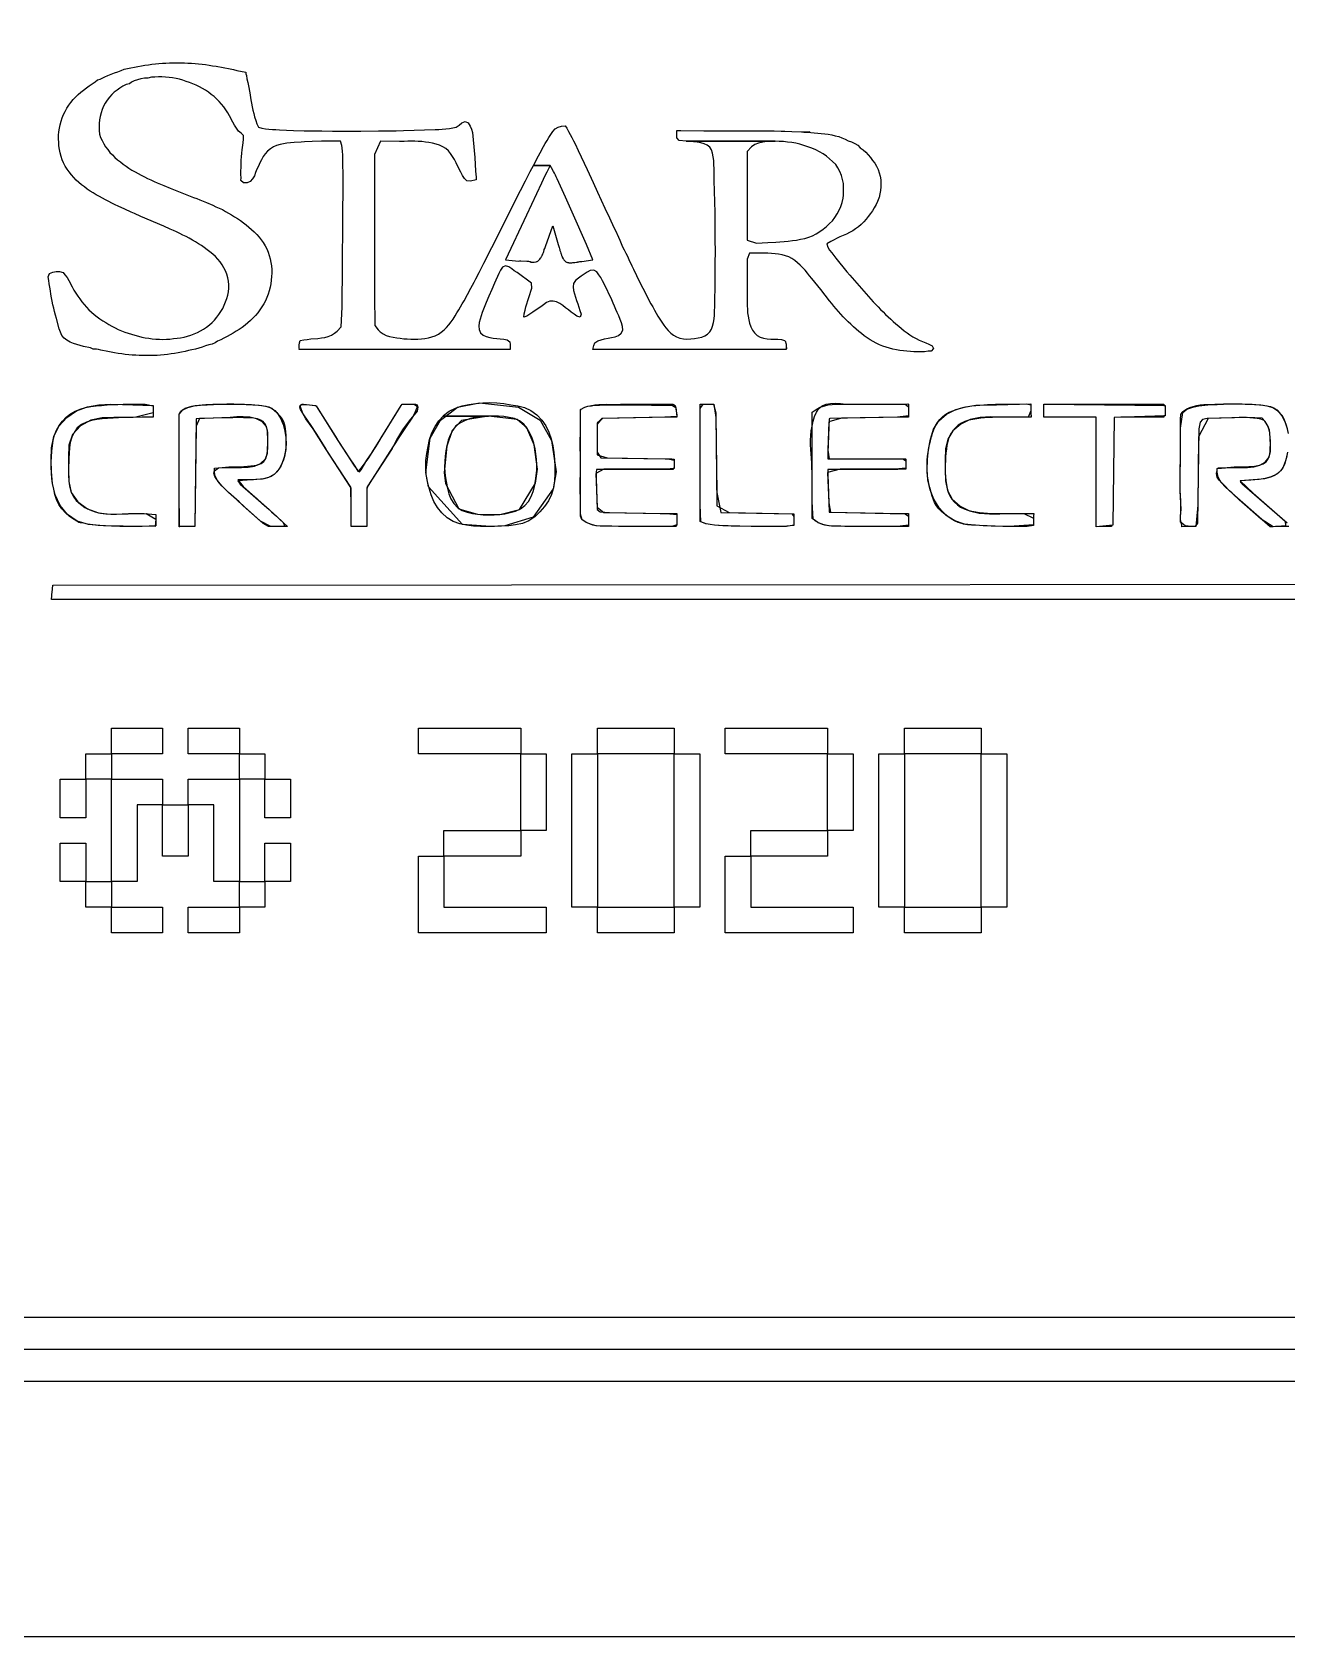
# Model space of a CAD drawing. Extents: x -87611 to 96139, y 77822 to 138139.
# Drawn here: x -46444.2 to -46247.9, y 96437.1 to 96688.1 of the extents above; entities that cross this region are included whole.
import ezdxf

# ---------------------------------------------------------------- set-up
doc = ezdxf.new("R2010")
doc.units = 0
doc.header["$MEASUREMENT"] = 0
doc.layers.get('0').update_dxf_attribs({"color": 6})
for name, color, linetype in [('L12D0 Etch', 190, 'Continuous'), ('L14D0 Au', 2, 'Continuous'), ('L3D0 Base', 3, 'Continuous'), ('L4D0 Cntr', 1, 'Continuous'), ('L7D0 DE', 42, 'Continuous')]:
    doc.layers.add(name, color=color, linetype=linetype)

# ---------------------------------------------------------------- blocks, each defined once
blk = doc.blocks.new('_LOGO_STARCRYO')
at = {"layer": 'L14D0 Au'}
for points in [[(-83.906, -19.859), (-85.618, -19.85), (-86.169, -19.841), (-86.719, -19.822), (-87.819, -19.77), (-88.369, -19.738), (-88.918, -19.695), (-89.466, -19.632), (-89.999, -19.497), (-90.182, -19.475), (-90.331, -19.459), (-90.532, -19.315), (-90.808, -19.139), (-91.266, -18.834), (-91.685, -18.473), (-92.065, -18.076), (-92.37, -17.618), (-92.599, -17.113), (-92.763, -16.587), (-92.89, -16.051), (-92.993, -15.51), (-93.068, -14.965), (-93.111, -14.415), (-93.13, -13.865), (-93.13, -13.315), (-93.112, -12.765), (-93.075, -12.215), (-93.017, -11.664), (-92.928, -11.118), (-92.79, -10.585), (-92.586, -10.076), (-92.332, -9.587), (-92.007, -9.14), (-91.611, -8.748), (-91.188, -8.401), (-90.72, -8.125), (-90.208, -7.923), (-89.669, -7.779), (-89.118, -7.676), (-88.568, -7.6), (-88.019, -7.545), (-87.471, -7.504), (-86.924, -7.472), (-86.375, -7.448), (-85.825, -7.435), (-85.058, -7.432), (-83.608, -7.432), (-82.774, -7.58), (-82.774, -8.73), (-82.93, -8.755), (-83.896, -8.755), (-84.811, -8.764), (-85.63, -8.789), (-86.306, -8.813), (-86.856, -8.838), (-87.406, -8.87), (-87.956, -8.914), (-88.503, -8.985), (-89.04, -9.1), (-89.569, -9.254), (-90.065, -9.49), (-90.495, -9.832), (-90.803, -10.293), (-91.051, -10.781), (-91.203, -11.31), (-91.285, -11.86), (-91.329, -12.408), (-91.354, -12.955), (-91.383, -14.073), (-91.387, -14.645), (-91.362, -15.213), (-91.287, -15.766), (-91.145, -16.291), (-90.915, -16.777), (-90.588, -17.215), (-90.179, -17.597), (-89.711, -17.918), (-89.206, -18.174), (-88.684, -18.36), (-88.149, -18.484), (-87.605, -18.557), (-87.053, -18.589), (-86.495, -18.59), (-85.933, -18.571), (-85.287, -18.544), (-83.688, -18.544), (-82.509, -18.619), (-82.509, -19.8)], [(-80.109, -19.883), (-80.128, -19.882), (-80.128, -13.667), (-80.135, -11.882), (-80.129, -10.811), (-80.128, -8.43), (-79.96, -8.139), (-79.541, -7.844), (-79.2, -7.736), (-78.857, -7.638), (-78.509, -7.562), (-78.156, -7.511), (-77.8, -7.478), (-77.442, -7.458), (-76.726, -7.434), (-75.3, -7.398), (-74.943, -7.4), (-74.586, -7.406), (-74.229, -7.415), (-73.515, -7.439), (-73.158, -7.454), (-72.801, -7.473), (-72.446, -7.497), (-72.092, -7.53), (-71.737, -7.571), (-71.38, -7.623), (-71.031, -7.705), (-70.711, -7.858), (-70.427, -8.076), (-70.183, -8.336), (-69.94, -8.601), (-69.718, -8.88), (-69.548, -9.192), (-69.434, -9.532), (-69.365, -9.886), (-69.328, -10.242), (-69.311, -10.598), (-69.291, -11.312), (-69.294, -11.669), (-69.318, -12.026), (-69.368, -12.38), (-69.446, -12.729), (-69.554, -13.069), (-69.682, -13.402), (-69.824, -13.731), (-70.005, -14.038), (-70.232, -14.314), (-70.488, -14.562), (-70.782, -14.763), (-70.801, -14.773), (-71.183, -14.915), (-71.528, -15.006), (-71.882, -15.059), (-72.238, -15.089), (-72.595, -15.106), (-72.862, -15.115), (-72.979, -15.115), (-73.239, -15.136), (-74.167, -15.216), (-73.945, -15.544), (-72.611, -16.709), (-72.343, -16.945), (-71.542, -17.656), (-71.012, -18.134), (-70.484, -18.615), (-69.954, -19.093), (-69.503, -19.524), (-69.148, -19.855), (-69.51, -19.855), (-69.748, -19.864), (-70.105, -19.868), (-70.453, -19.854), (-71.07, -19.854), (-71.613, -19.543), (-73.502, -17.863), (-74.06, -17.364), (-74.85, -16.641), (-75.112, -16.398), (-75.372, -16.152), (-75.627, -15.901), (-75.87, -15.64), (-76.096, -15.364), (-76.308, -15.077), (-76.503, -14.779), (-76.624, -14.441), (-76.556, -14.165), (-76.556, -13.967), (-76.547, -13.914), (-75.786, -13.874), (-75.442, -13.837), (-75.087, -13.809), (-74.73, -13.795), (-74.373, -13.787), (-74.101, -13.783), (-73.571, -13.752), (-73.214, -13.729), (-72.858, -13.701), (-72.504, -13.656), (-72.154, -13.586), (-71.821, -13.449), (-71.535, -13.238), (-71.342, -12.945), (-71.232, -12.596), (-71.176, -12.24), (-71.151, -11.885), (-71.14, -11.53), (-71.136, -11.173), (-71.138, -10.815), (-71.152, -10.459), (-71.182, -10.103), (-71.258, -9.754), (-71.414, -9.434), (-71.535, -9.277), (-71.614, -9.19), (-71.849, -9.045), (-72.19, -8.929), (-72.545, -8.861), (-72.9, -8.823), (-73.256, -8.805), (-73.613, -8.798), (-73.969, -8.796), (-74.684, -8.804), (-75.215, -8.813), (-78.078, -8.88), (-78.418, -9.646), (-78.55, -19.837), (-78.828, -19.868), (-79.854, -19.868), (-80.018, -19.871)], [(-62.652, -19.867), (-62.665, -19.824), (-62.665, -15.966), (-62.762, -15.784), (-63.497, -14.646), (-65.204, -12.029), (-66.533, -9.938), (-67.264, -8.911), (-67.577, -8.375), (-67.768, -7.79), (-67.797, -7.637), (-67.789, -7.494), (-67.656, -7.426), (-67.497, -7.437), (-66.909, -7.5), (-66.37, -7.552), (-66.223, -7.597), (-64.072, -11.017), (-63.068, -12.587), (-62.38, -13.621), (-62.018, -14.126), (-61.923, -14.226), (-61.807, -14.123), (-61.602, -13.89), (-60.888, -12.874), (-60.22, -11.826), (-59.384, -10.482), (-57.577, -7.555), (-57.501, -7.44), (-56.667, -7.436), (-56.278, -7.429), (-56.278, -7.428), (-56.273, -7.427), (-56.118, -7.435), (-55.97, -7.48), (-55.94, -7.621), (-56.151, -8.204), (-56.444, -8.749), (-57.145, -9.784), (-57.824, -10.825), (-58.154, -11.35), (-58.42, -11.777), (-60.531, -15.045), (-61.053, -15.858), (-61.078, -15.962), (-61.078, -19.867)], [(-48.804, -19.857), (-49.518, -19.845), (-50.232, -19.809), (-50.943, -19.734), (-51.641, -19.585), (-52.309, -19.331), (-52.919, -18.957), (-53.453, -18.479), (-53.899, -17.919), (-54.251, -17.299), (-54.541, -16.645), (-54.746, -15.96), (-54.915, -15.266), (-55.034, -14.563), (-55.087, -13.849), (-55.072, -13.133), (-54.989, -12.424), (-54.855, -11.722), (-54.694, -11.026), (-54.459, -10.351), (-54.145, -9.71), (-53.748, -9.117), (-53.319, -8.632), (-48.701, -8.632), (-48.919, -8.638), (-49.471, -8.668), (-50.017, -8.743), (-50.549, -8.893), (-51.069, -9.08), (-51.563, -9.329), (-52.019, -9.64), (-52.346, -10.074), (-52.595, -10.568), (-52.8, -11.079), (-52.949, -11.611), (-53.051, -12.157), (-53.118, -12.706), (-53.16, -13.257), (-53.189, -13.809), (-53.14, -14.356), (-53.075, -14.903), (-52.995, -15.452), (-52.89, -16.002), (-52.743, -16.541), (-52.529, -17.048), (-52.229, -17.505), (-51.865, -17.926), (-51.401, -18.212), (-50.879, -18.393), (-50.342, -18.521), (-49.796, -18.608), (-49.246, -18.662), (-48.693, -18.677), (-48.141, -18.669), (-47.591, -18.631), (-47.044, -18.553), (-46.501, -18.442), (-45.967, -18.289), (-45.466, -18.058), (-45.023, -17.724), (-44.665, -17.302), (-44.394, -16.818), (-44.192, -16.304), (-44.028, -15.776), (-43.936, -15.23), (-43.86, -14.683), (-43.816, -14.133), (-43.811, -13.58), (-43.838, -13.027), (-43.893, -12.476), (-43.979, -11.93), (-44.105, -11.392), (-44.274, -10.866), (-44.498, -10.359), (-44.777, -9.881), (-45.129, -9.453), (-45.565, -9.109), (-46.069, -8.886), (-46.611, -8.766), (-47.159, -8.691), (-47.709, -8.649), (-48.261, -8.634), (-48.701, -8.632), (-53.319, -8.632), (-53.275, -8.582), (-52.717, -8.135), (-52.077, -7.819), (-51.395, -7.606), (-50.697, -7.456), (-49.991, -7.342), (-49.281, -7.277), (-48.567, -7.253), (-47.854, -7.281), (-47.144, -7.361), (-46.444, -7.501), (-45.738, -7.609), (-45.045, -7.779), (-44.396, -8.084), (-43.811, -8.513), (-43.308, -9.037), (-42.896, -9.63), (-42.573, -10.273), (-42.334, -10.949), (-42.171, -11.644), (-42.068, -12.35), (-42.003, -13.063), (-41.963, -13.779), (-41.971, -14.493), (-42.012, -15.206), (-42.116, -15.916), (-42.309, -16.611), (-42.607, -17.259), (-43.017, -17.838), (-43.496, -18.374), (-44.004, -18.878), (-44.603, -19.265), (-45.257, -19.547), (-45.955, -19.698), (-46.664, -19.779), (-47.377, -19.822), (-48.09, -19.85)], [(-32.858, -19.868), (-34.028, -19.866), (-35.506, -19.843), (-36.25, -19.836), (-36.999, -19.832), (-37.372, -19.817), (-37.741, -19.779), (-38.102, -19.706), (-38.453, -19.591), (-38.797, -19.453), (-39.234, -19.148), (-39.382, -18.792), (-39.382, -17.215), (-39.391, -15.945), (-39.382, -13.72), (-39.383, -12.978), (-39.39, -11.494), (-39.39, -11.124), (-39.383, -10.382), (-39.382, -8.043), (-39.307, -7.94), (-38.918, -7.732), (-38.612, -7.628), (-38.244, -7.579), (-37.88, -7.51), (-37.512, -7.463), (-37.142, -7.445), (-36.77, -7.442), (-36.029, -7.449), (-35.287, -7.438), (-34.174, -7.432), (-29.984, -7.433), (-29.857, -7.477), (-29.857, -7.525), (-29.846, -7.563), (-29.748, -7.564), (-29.708, -7.68), (-29.584, -8.552), (-29.572, -8.742), (-29.794, -8.745), (-29.857, -8.748), (-29.857, -8.755), (-30.387, -8.756), (-37.138, -8.878), (-37.662, -9.367), (-37.662, -12.311), (-37.287, -12.864), (-30.761, -12.986), (-30.364, -12.989), (-30.087, -12.989), (-29.857, -13.022), (-29.857, -13.869), (-29.976, -14.047), (-37.74, -14.047), (-37.765, -14.332), (-37.779, -14.619), (-37.783, -14.975), (-37.672, -18.132), (-37.385, -18.375), (-36.423, -18.435), (-31.286, -18.528), (-30.275, -18.545), (-29.723, -18.545), (-29.592, -18.547), (-29.592, -19.636), (-29.663, -19.868)], [(-18.789, -19.863), (-20.719, -19.856), (-22.044, -19.848), (-23.433, -19.823), (-24.36, -19.802), (-24.824, -19.786), (-25.286, -19.759), (-25.747, -19.717), (-26.207, -19.657), (-26.645, -19.583), (-27.197, -19.361), (-27.211, -18.246), (-27.211, -17.075), (-27.22, -16), (-27.221, -15.537), (-27.212, -13.684), (-27.211, -7.858), (-26.904, -7.432), (-25.808, -7.432), (-25.617, -8.764), (-25.518, -16.394), (-25.119, -18.419), (-17.887, -18.555), (-17.686, -18.828), (-17.686, -19.738)], [(-6.24, -19.868), (-10.958, -19.867), (-11.791, -19.861), (-12.513, -19.85), (-13.286, -19.819), (-14.122, -19.772), (-14.536, -19.719), (-14.932, -19.6), (-15.123, -19.515), (-15.217, -19.47), (-15.256, -19.449), (-15.372, -19.367), (-15.393, -19.355), (-15.487, -19.309), (-15.578, -19.223), (-15.829, -19.047), (-15.834, -18.991), (-15.835, -13.031), (-15.843, -11.366), (-15.837, -10.533), (-15.834, -10.325), (-15.834, -9.085), (-15.829, -8.252), (-15.339, -7.909), (-15.018, -7.723), (-14.215, -7.499), (-13.391, -7.413), (-11.719, -7.431), (-10.887, -7.433), (-8.138, -7.432), (-7.694, -7.427), (-6.11, -7.399), (-6.044, -7.41), (-6.044, -8.731), (-6.068, -8.742), (-6.309, -8.747), (-6.309, -8.755), (-6.819, -8.755), (-14.033, -8.886), (-14.115, -8.899), (-14.244, -12.339), (-14.247, -12.987), (-6.346, -12.988), (-6.309, -12.997), (-6.309, -14.044), (-7.112, -14.047), (-14.194, -14.047), (-14.247, -14.054), (-14.247, -14.617), (-14.116, -18.367), (-14.094, -18.413), (-6.782, -18.545), (-6.044, -18.545), (-6.044, -19.866)], [(6.028, -19.862), (3.547, -19.841), (2.749, -19.826), (2.35, -19.816), (1.951, -19.802), (1.552, -19.785), (1.153, -19.763), (0.755, -19.735), (0.357, -19.704), (-0.04, -19.669), (-0.456, -19.607), (-0.625, -19.557), (-1.004, -19.434), (-1.372, -19.277), (-1.72, -19.081), (-2.045, -18.849), (-2.672, -18.352), (-2.959, -18.076), (-3.2, -17.758), (-3.395, -17.407), (-3.545, -17.037), (-3.666, -16.656), (-3.78, -16.273), (-3.891, -15.89), (-3.983, -15.501), (-4.056, -15.108), (-4.11, -14.712), (-4.144, -14.314), (-4.16, -13.915), (-4.157, -13.515), (-4.139, -13.116), (-4.104, -12.718), (-4.054, -12.322), (-3.99, -11.928), (-3.913, -11.536), (-3.825, -11.147), (-3.722, -10.761), (-3.605, -10.378), (-3.466, -10.003), (-3.297, -9.64), (-3.091, -9.294), (-2.845, -8.974), (-2.563, -8.686), (-2.247, -8.442), (-1.903, -8.246), (-1.538, -8.089), (-1.157, -7.958), (-0.769, -7.84), (-0.381, -7.745), (0.011, -7.669), (0.405, -7.607), (0.801, -7.557), (1.198, -7.518), (1.596, -7.489), (1.994, -7.466), (2.393, -7.45), (2.792, -7.44), (3.191, -7.435), (4.466, -7.433), (5.959, -7.392), (6.391, -7.498), (6.391, -8.48), (6.404, -8.589), (6.419, -8.693), (6.422, -8.755), (3.275, -8.757), (2.878, -8.763), (2.481, -8.774), (2.085, -8.792), (1.688, -8.819), (1.29, -8.857), (0.888, -8.908), (0.484, -8.975), (0.082, -9.064), (-0.306, -9.184), (-0.669, -9.345), (-0.996, -9.558), (-1.281, -9.825), (-1.533, -10.134), (-1.766, -10.469), (-1.951, -10.828), (-2.059, -11.212), (-2.141, -11.602), (-2.197, -11.998), (-2.237, -12.395), (-2.269, -12.793), (-2.292, -13.191), (-2.307, -13.59), (-2.314, -13.989), (-2.311, -14.388), (-2.286, -14.791), (-2.251, -15.192), (-2.197, -15.589), (-2.117, -15.979), (-1.999, -16.36), (-1.836, -16.729), (-1.628, -17.076), (-1.375, -17.392), (-1.081, -17.665), (-0.749, -17.887), (-0.386, -18.06), (-0.004, -18.193), (0.389, -18.292), (0.783, -18.363), (1.178, -18.424), (1.575, -18.464), (1.972, -18.499), (2.371, -18.517), (2.77, -18.532), (3.169, -18.541), (3.601, -18.544), (6.678, -18.545), (6.692, -18.548), (6.663, -18.756), (6.656, -18.889), (6.656, -19.737)], [(13.006, -19.901), (13.006, -8.755), (7.714, -8.755), (7.714, -7.422), (8.561, -7.431), (19.885, -7.431), (19.885, -7.562), (20.017, -7.564), (20.017, -8.622), (19.885, -8.626), (19.885, -8.755), (15.516, -8.755), (14.868, -8.774), (14.725, -19.735), (14.593, -19.751), (14.593, -19.868), (13.355, -19.868)]]:
    blk.add_lwpolyline(points, close=True, dxfattribs=at)
for points in [[(32.443, -12.48), (32.363, -12.841), (32.264, -13.198), (32.138, -13.546), (31.974, -13.878), (31.761, -14.185), (31.498, -14.446), (31.191, -14.645), (30.852, -14.795), (30.499, -14.916), (30.14, -15.003), (29.775, -15.058), (29.407, -15.091), (27.658, -15.227), (27.692, -15.364), (27.861, -15.518), (28.105, -15.737), (32.431, -19.494)], [(32.611, -19.853), (31.898, -19.859), (31.534, -19.852), (31.236, -19.857), (30.966, -19.879), (30.692, -19.898), (27.644, -17.223), (27.369, -16.976), (27.095, -16.727), (26.828, -16.476), (26.569, -16.223), (26.05, -15.7), (25.776, -15.429), (25.507, -15.144), (25.311, -14.834), (25.262, -14.486), (25.309, -14.16), (25.309, -13.966), (25.436, -13.91), (25.978, -13.891), (26.322, -13.853), (26.69, -13.818), (27.059, -13.8), (27.428, -13.791), (28.167, -13.783), (28.536, -13.774), (28.905, -13.753), (29.271, -13.7), (29.633, -13.624), (29.981, -13.497), (30.287, -13.287), (30.506, -12.991), (30.624, -12.64), (30.686, -12.276), (30.715, -11.908), (30.727, -11.538), (30.727, -11.169), (30.71, -10.801), (30.678, -10.432), (30.618, -10.064), (30.502, -9.715), (30.324, -9.391), (30.223, -9.246), (30.159, -9.167), (30.09, -9.087), (29.747, -8.953), (29.385, -8.876), (29.018, -8.832), (28.65, -8.808), (28.281, -8.795), (27.911, -8.792), (27.541, -8.795), (26.803, -8.808), (24.312, -8.867), (23.829, -8.995), (23.573, -9.26), (23.443, -9.939), (23.318, -19.511), (23.082, -19.867), (22.51, -19.867), (22.198, -19.85), (21.737, -19.902), (21.737, -19.71), (21.688, -19.575), (21.588, -19.226), (21.591, -18.851), (21.618, -18.47), (21.628, -18.095), (21.624, -17.725), (21.611, -17.357), (21.576, -16.627), (21.563, -16.26), (21.555, -15.893), (21.552, -15.524), (21.556, -14.784), (21.568, -14.042), (21.577, -12.999), (21.601, -9.023), (21.639, -8.416), (21.737, -8.337), (21.737, -8.277), (21.801, -8.211), (22.236, -7.906), (22.53, -7.769), (22.881, -7.653), (23.238, -7.563), (23.602, -7.505), (23.971, -7.469), (24.342, -7.447), (25.081, -7.415), (25.956, -7.385), (26.296, -7.383), (26.666, -7.386), (27.035, -7.393), (27.775, -7.402), (28.145, -7.41), (28.514, -7.422), (28.882, -7.439), (29.249, -7.464), (29.616, -7.497), (29.985, -7.537), (30.355, -7.587), (30.718, -7.665), (31.059, -7.803), (31.365, -8.011), (31.629, -8.269), (31.871, -8.548), (32.067, -8.86), (32.205, -9.203), (32.317, -9.557), (32.418, -9.913)]]:
    blk.add_lwpolyline(points, dxfattribs=at)
at = {"layer": 'L3D0 Base'}
for points in [[(-83.468, -2.497), (-83.828, -2.491), (-84.189, -2.478), (-84.549, -2.459), (-84.908, -2.434), (-85.267, -2.402), (-85.625, -2.364), (-85.982, -2.32), (-86.339, -2.269), (-86.694, -2.211), (-87.048, -2.147), (-87.401, -2.077), (-88.105, -1.929), (-88.33, -1.885), (-88.534, -1.843), (-88.887, -1.844), (-89.147, -1.706), (-89.849, -1.554), (-90.199, -1.473), (-90.546, -1.378), (-90.888, -1.262), (-91.225, -1.116), (-91.545, -0.934), (-91.827, -0.708), (-92.05, -0.435), (-92.209, -0.117), (-92.326, 0.229), (-92.612, 1.285), (-92.704, 1.63), (-92.794, 1.976), (-92.88, 2.323), (-92.961, 2.673), (-93.037, 3.026), (-93.105, 3.38), (-93.166, 3.735), (-93.22, 4.09), (-93.272, 4.446), (-93.335, 4.788), (-93.395, 5.139), (-93.439, 5.52), (-93.325, 5.84), (-92.992, 5.986), (-92.638, 6.062), (-92.282, 6.046), (-91.931, 5.959), (-91.754, 5.71), (-91.529, 5.432), (-91.343, 5.122), (-91.008, 4.486), (-90.832, 4.172), (-90.646, 3.863), (-90.449, 3.561), (-90.242, 3.266), (-90.024, 2.978), (-89.795, 2.7), (-89.554, 2.431), (-89.302, 2.172), (-89.04, 1.925), (-88.768, 1.688), (-88.486, 1.463), (-88.196, 1.25), (-87.898, 1.049), (-87.592, 0.859), (-87.282, 0.678), (-86.966, 0.505), (-86.648, 0.336), (-86.328, 0.169), (-86.002, 0.017), (-85.664, -0.107), (-85.321, -0.216), (-84.977, -0.323), (-84.632, -0.424), (-84.284, -0.518), (-83.935, -0.603), (-83.583, -0.676), (-83.227, -0.737), (-82.869, -0.784), (-82.51, -0.817), (-82.15, -0.836), (-81.79, -0.841), (-81.43, -0.83), (-81.072, -0.806), (-80.714, -0.77), (-80.357, -0.725), (-80, -0.675), (-79.644, -0.621), (-79.298, -0.519), (-78.956, -0.402), (-78.619, -0.276), (-78.288, -0.137), (-77.966, 0.021), (-77.654, 0.202), (-77.355, 0.404), (-77.07, 0.626), (-76.8, 0.867), (-76.547, 1.125), (-76.312, 1.4), (-76.096, 1.689), (-75.898, 1.991), (-75.72, 2.304), (-75.561, 2.627), (-75.421, 2.958), (-75.297, 3.296), (-75.195, 3.641), (-75.118, 3.993), (-75.101, 4.352), (-75.109, 4.712), (-75.145, 5.07), (-75.211, 5.425), (-75.306, 5.774), (-75.433, 6.111), (-75.592, 6.434), (-75.78, 6.739), (-75.989, 7.033), (-76.211, 7.318), (-76.465, 7.572), (-76.736, 7.81), (-77.013, 8.04), (-77.296, 8.262), (-77.586, 8.476), (-77.881, 8.681), (-78.182, 8.878), (-78.489, 9.067), (-78.799, 9.248), (-79.114, 9.423), (-79.432, 9.592), (-79.753, 9.755), (-80.076, 9.914), (-80.401, 10.069), (-80.728, 10.221), (-81.055, 10.369), (-81.714, 10.66), (-84.028, 11.648), (-84.688, 11.935), (-85.017, 12.08), (-85.673, 12.375), (-86.325, 12.679), (-86.649, 12.835), (-86.973, 12.994), (-87.295, 13.156), (-87.615, 13.322), (-87.934, 13.492), (-88.251, 13.666), (-88.564, 13.846), (-88.872, 14.033), (-89.176, 14.227), (-89.474, 14.43), (-89.765, 14.643), (-90.048, 14.866), (-90.323, 15.1), (-90.588, 15.347), (-90.843, 15.606), (-91.085, 15.878), (-91.312, 16.162), (-91.522, 16.458), (-91.713, 16.766), (-91.882, 17.084), (-92.028, 17.413), (-92.145, 17.753), (-92.237, 18.101), (-92.305, 18.454), (-92.354, 18.811), (-92.382, 19.169), (-92.391, 19.529), (-92.384, 19.889), (-92.355, 20.249), (-92.303, 20.607), (-92.23, 20.962), (-92.135, 21.313), (-92.019, 21.657), (-91.881, 21.992), (-91.723, 22.319), (-91.546, 22.636), (-91.35, 22.941), (-91.137, 23.234), (-90.908, 23.513), (-90.664, 23.779), (-90.407, 24.029), (-90.137, 24.266), (-89.857, 24.49), (-89.568, 24.705), (-89.273, 24.911), (-88.972, 25.113), (-88.669, 25.31), (-88.442, 25.531), (-88.161, 25.604), (-87.706, 25.822), (-87.378, 25.971), (-87.045, 26.108), (-86.709, 26.235), (-86.368, 26.352), (-86.026, 26.462), (-85.743, 26.613), (-85.388, 26.661), (-85.037, 26.731), (-84.686, 26.812), (-84.334, 26.887), (-83.981, 26.952), (-83.626, 27.011), (-83.27, 27.062), (-82.913, 27.107), (-82.555, 27.146), (-82.197, 27.179), (-81.838, 27.206), (-81.479, 27.227), (-81.12, 27.243), (-80.76, 27.254), (-80.388, 27.258), (-79.962, 27.249), (-79.602, 27.239), (-79.243, 27.226), (-78.884, 27.207), (-78.525, 27.182), (-78.167, 27.15), (-77.809, 27.112), (-77.452, 27.068), (-77.095, 27.018), (-76.74, 26.963), (-76.385, 26.904), (-75.676, 26.78), (-74.969, 26.648), (-74.617, 26.576), (-74.267, 26.49), (-73.381, 26.3), (-73.351, 26.12), (-73.303, 25.971), (-73.249, 25.618), (-73.167, 25.269), (-73.098, 24.916), (-72.972, 24.208), (-72.852, 23.498), (-72.789, 23.142), (-72.722, 22.786), (-72.649, 22.434), (-72.566, 22.089), (-72.472, 21.751), (-72.366, 21.409), (-72.246, 21.05), (-72.065, 20.732), (-71.738, 20.603), (-71.382, 20.555), (-71.024, 20.52), (-70.665, 20.492), (-70.306, 20.468), (-69.947, 20.448), (-69.229, 20.415), (-68.51, 20.389), (-67.431, 20.36), (-66.712, 20.345), (-65.633, 20.329), (-64.554, 20.319), (-63.475, 20.315), (-61.676, 20.315), (-59.877, 20.328), (-58.079, 20.354), (-57.36, 20.371), (-56.282, 20.403), (-55.204, 20.44), (-54.124, 20.48), (-53.763, 20.496), (-53.404, 20.516), (-53.045, 20.543), (-52.687, 20.582), (-52.332, 20.633), (-51.982, 20.713), (-51.685, 20.915), (-51.415, 21.151), (-51.077, 21.296), (-50.769, 21.148), (-50.582, 20.835), (-50.44, 20.506), (-50.347, 20.161), (-50.294, 19.804), (-50.261, 19.442), (-50.113, 17.632), (-50.023, 16.247), (-49.969, 15.648), (-49.977, 15.534), (-49.97, 15.431), (-49.97, 15.383), (-50.548, 15.232), (-50.899, 15.262), (-51.161, 15.518), (-51.351, 15.822), (-51.527, 16.135), (-51.692, 16.455), (-52.009, 17.105), (-52.176, 17.433), (-52.356, 17.753), (-52.559, 18.052), (-52.791, 18.32), (-53.06, 18.549), (-53.363, 18.734), (-53.694, 18.882), (-54.044, 18.998), (-54.404, 19.088), (-54.765, 19.157), (-55.126, 19.208), (-55.486, 19.245), (-55.846, 19.268), (-56.205, 19.281), (-56.563, 19.285), (-56.921, 19.283), (-57.279, 19.277), (-57.749, 19.272), (-59.7, 19.287), (-60.284, 17.94), (-60.284, 3.686), (-60.274, 0.551), (-59.927, 0.123), (-59.719, -0.09), (-59.418, -0.289), (-59.098, -0.447), (-58.755, -0.555), (-58.4, -0.629), (-58.042, -0.684), (-57.685, -0.73), (-57.328, -0.771), (-56.971, -0.801), (-56.611, -0.814), (-56.251, -0.816), (-55.892, -0.806), (-55.533, -0.783), (-55.175, -0.744), (-54.821, -0.683), (-54.471, -0.598), (-54.133, -0.473), (-53.81, -0.309), (-53.507, -0.111), (-53.226, 0.117), (-52.969, 0.368), (-52.734, 0.64), (-52.516, 0.927), (-52.311, 1.226), (-52.116, 1.532), (-51.927, 1.842), (-51.741, 2.152), (-51.558, 2.463), (-51.377, 2.775), (-51.199, 3.088), (-50.85, 3.715), (-50.507, 4.346), (-50.17, 4.98), (-50.003, 5.298), (-49.673, 5.938), (-49.183, 6.899), (-48.37, 8.504), (-45.457, 14.286), (-44.967, 15.248), (-44.474, 16.207), (-44.148, 16.833), (-42.457, 16.833), (-42.802, 16.149), (-42.984, 15.779), (-43.34, 15.035), (-44.867, 11.787), (-46.985, 7.252), (-45.647, 7.117), (-45.544, 7.12), (-45.437, 7.12), (-44.807, 7.103), (-44.647, 7.088), (-44.537, 7.072), (-44.459, 7.056), (-44.444, 7.051), (-44.433, 7.045), (-44.426, 7.039), (-44.425, 7.033), (-44.429, 7.026), (-44.456, 7.009), (-44.457, 7.007), (-44.447, 7.005), (-44.41, 7.007), (-44.32, 7.001), (-44.268, 7), (-44.165, 7.002), (-44.062, 7.01), (-43.909, 7.033), (-43.86, 7.047), (-43.811, 7.065), (-43.763, 7.085), (-43.717, 7.108), (-43.673, 7.135), (-43.631, 7.165), (-43.552, 7.231), (-43.517, 7.269), (-43.485, 7.309), (-43.424, 7.393), (-43.398, 7.437), (-43.368, 7.48), (-43.362, 7.492), (-43.356, 7.516), (-43.323, 7.572), (-43.301, 7.619), (-43.275, 7.665), (-43.267, 7.689), (-43.262, 7.714), (-43.254, 7.739), (-43.244, 7.762), (-43.197, 7.855), (-43.142, 8), (-43.099, 8.094), (-43.081, 8.143), (-43.066, 8.219), (-43.042, 8.292), (-43, 8.387), (-42.963, 8.484), (-42.931, 8.581), (-42.187, 10.684), (-41.634, 8.791), (-41.579, 8.592), (-41.549, 8.493), (-41.496, 8.347), (-41.483, 8.297), (-41.475, 8.246), (-41.464, 8.196), (-41.412, 8.05), (-41.364, 7.903), (-41.324, 7.807), (-41.306, 7.759), (-41.3, 7.734), (-41.296, 7.708), (-41.288, 7.684), (-41.255, 7.613), (-41.236, 7.565), (-41.215, 7.518), (-41.128, 7.346), (-41.12, 7.336), (-41.095, 7.29), (-41.051, 7.226), (-41.001, 7.167), (-40.965, 7.131), (-40.927, 7.096), (-40.885, 7.065), (-40.842, 7.038), (-40.796, 7.014), (-40.748, 6.994), (-40.699, 6.978), (-40.649, 6.965), (-40.599, 6.956), (-40.547, 6.949), (-40.445, 6.942), (-40.341, 6.943), (-40.238, 6.948), (-40.136, 6.957), (-39.931, 6.982), (-39.776, 6.994), (-39.724, 7), (-39.674, 7.01), (-39.624, 7.023), (-39.575, 7.039), (-39.525, 7.051), (-39.423, 7.067), (-39.269, 7.081), (-39.216, 7.084), (-38.097, 7.253), (-38.754, 8.796), (-40.215, 12.091), (-40.895, 13.594), (-41.571, 15.101), (-41.743, 15.476), (-41.832, 15.662), (-41.923, 15.847), (-42.016, 16.031), (-42.111, 16.214), (-42.31, 16.575), (-42.457, 16.833), (-44.148, 16.833), (-43.64, 17.801), (-43.471, 18.118), (-43.126, 18.749), (-42.949, 19.063), (-42.768, 19.374), (-42.582, 19.682), (-42.387, 19.984), (-42.174, 20.273), (-41.932, 20.539), (-41.627, 20.723), (-41.282, 20.825), (-40.924, 20.84), (-40.744, 20.609), (-40.574, 20.292), (-40.24, 19.655), (-40.076, 19.334), (-39.918, 19.011), (-39.609, 18.362), (-38.69, 16.409), (-38.083, 15.104), (-37.632, 14.124), (-36.884, 12.488), (-36.43, 11.509), (-35.979, 10.529), (-35.827, 10.203), (-35.517, 9.554), (-35.365, 9.228), (-35.229, 8.895), (-35.09, 8.564), (-34.931, 8.241), (-34.764, 7.921), (-34.601, 7.599), (-34.444, 7.275), (-34.141, 6.623), (-33.987, 6.299), (-33.356, 5.005), (-33.035, 4.362), (-32.708, 3.721), (-32.378, 3.081), (-32.209, 2.764), (-32.035, 2.449), (-31.858, 2.136), (-31.678, 1.824), (-31.496, 1.514), (-31.302, 1.212), (-31.111, 0.906), (-30.902, 0.614), (-30.685, 0.327), (-30.45, 0.055), (-30.194, -0.198), (-29.912, -0.421), (-29.601, -0.6), (-29.263, -0.722), (-28.908, -0.787), (-28.55, -0.813), (-28.174, -0.8), (-27.78, -0.753), (-27.401, -0.692), (-27.047, -0.605), (-26.728, -0.482), (-26.455, -0.312), (-26.236, -0.087), (-26.068, 0.188), (-25.943, 0.505), (-25.854, 0.857), (-25.796, 1.235), (-25.76, 1.633), (-25.741, 2.042), (-25.731, 2.454), (-25.691, 5.177), (-25.673, 6.968), (-25.668, 8.001), (-25.669, 9.352), (-25.685, 11.027), (-25.701, 12.045), (-25.773, 15.301), (-25.802, 16.495), (-25.814, 16.907), (-25.835, 17.317), (-25.878, 17.712), (-25.953, 18.079), (-26.072, 18.406), (-26.244, 18.682), (-26.483, 18.893), (-26.787, 19.037), (-27.138, 19.128), (-27.515, 19.183), (-27.896, 19.217), (-28.261, 19.246), (-28.641, 19.286), (-19.591, 19.286), (-20.015, 19.279), (-20.439, 19.251), (-20.858, 19.194), (-21.274, 19.101), (-21.665, 18.941), (-21.98, 18.702), (-22.428, 18.253), (-22.449, 16.434), (-22.449, 9.228), (-21.488, 8.948), (-20.338, 9.002), (-19.534, 9.043), (-19.111, 9.071), (-18.688, 9.103), (-18.266, 9.141), (-17.845, 9.189), (-17.425, 9.248), (-17.007, 9.322), (-16.591, 9.411), (-16.183, 9.528), (-15.79, 9.686), (-15.412, 9.879), (-15.053, 10.103), (-14.714, 10.358), (-14.386, 10.627), (-14.074, 10.915), (-13.777, 11.217), (-13.518, 11.553), (-13.284, 11.906), (-13.079, 12.278), (-12.913, 12.669), (-12.787, 13.074), (-12.691, 13.487), (-12.659, 13.819), (-12.659, 15.006), (-12.74, 15.411), (-12.857, 15.819), (-13.018, 16.211), (-13.221, 16.584), (-13.433, 16.908), (-13.756, 17.242), (-14.053, 17.498), (-14.383, 17.765), (-14.728, 18.01), (-15.092, 18.227), (-15.473, 18.416), (-15.865, 18.582), (-16.263, 18.729), (-16.665, 18.863), (-17.07, 18.99), (-17.483, 19.081), (-17.902, 19.151), (-18.322, 19.208), (-18.744, 19.249), (-19.168, 19.273), (-19.591, 19.286), (-28.641, 19.286), (-29.333, 19.379), (-29.578, 19.623), (-29.592, 19.826), (-29.592, 20.382), (-29.189, 20.386), (-26.84, 20.356), (-25.624, 20.349), (-22.217, 20.348), (-20.778, 20.341), (-19.699, 20.329), (-18.98, 20.314), (-18.62, 20.304), (-17.901, 20.279), (-16.927, 20.236), (-16.058, 20.228), (-16.155, 20.225), (-16.668, 20.219), (-16.337, 20.196), (-15.979, 20.168), (-15.621, 20.135), (-15.262, 20.107), (-14.904, 20.077), (-14.546, 20.041), (-14.189, 19.994), (-13.835, 19.929), (-13.486, 19.843), (-13.134, 19.778), (-12.819, 19.623), (-12.486, 19.487), (-12.158, 19.337), (-11.818, 19.24), (-11.498, 19.074), (-11.201, 18.872), (-10.942, 18.624), (-10.656, 18.406), (-10.386, 18.168), (-10.138, 17.908), (-9.907, 17.628), (-9.686, 17.344), (-9.479, 17.05), (-9.293, 16.742), (-9.136, 16.417), (-9.009, 16.077), (-8.917, 15.725), (-8.862, 15.368), (-8.844, 15.009), (-8.861, 14.651), (-8.901, 14.293), (-8.957, 13.935), (-9.035, 13.584), (-9.043, 13.571), (-9.064, 13.51), (-9.19, 13.173), (-9.34, 12.846), (-9.516, 12.532), (-9.709, 12.229), (-9.915, 11.933), (-10.128, 11.642), (-10.35, 11.36), (-10.589, 11.091), (-10.846, 10.839), (-11.121, 10.605), (-11.412, 10.39), (-11.715, 10.196), (-12.029, 10.021), (-12.351, 9.861), (-13.006, 9.56), (-13.938, 9.11), (-14.337, 8.862), (-14.255, 8.53), (-14.064, 8.226), (-13.848, 7.938), (-13.419, 7.405), (-12.295, 6.028), (-12.007, 5.684), (-11.07, 4.59), (-10.834, 4.318), (-10.597, 4.048), (-10.118, 3.511), (-9.876, 3.245), (-9.633, 2.981), (-9.138, 2.46), (-8.887, 2.203), (-8.633, 1.949), (-8.377, 1.698), (-8.117, 1.45), (-7.853, 1.205), (-7.586, 0.963), (-7.316, 0.725), (-7.041, 0.491), (-6.762, 0.26), (-6.478, 0.034), (-6.188, -0.184), (-5.892, -0.392), (-5.588, -0.586), (-5.276, -0.763), (-4.953, -0.92), (-4.62, -1.057), (-4.291, -1.202), (-3.965, -1.335), (-3.634, -1.491), (-3.519, -1.777), (-3.756, -2.055), (-4.052, -2.041), (-4.408, -2.092), (-4.768, -2.107), (-5.127, -2.106), (-5.487, -2.1), (-5.846, -2.081), (-6.205, -2.05), (-6.562, -2.011), (-6.919, -1.965), (-7.274, -1.906), (-7.626, -1.834), (-7.969, -1.747), (-8.312, -1.638), (-8.653, -1.521), (-8.988, -1.391), (-9.315, -1.243), (-9.634, -1.074), (-9.943, -0.889), (-10.242, -0.688), (-10.532, -0.476), (-10.816, -0.254), (-11.096, -0.028), (-11.369, 0.206), (-11.638, 0.445), (-11.905, 0.687), (-12.167, 0.933), (-12.423, 1.185), (-12.672, 1.444), (-12.916, 1.709), (-13.155, 1.979), (-13.389, 2.252), (-13.619, 2.529), (-13.845, 2.808), (-14.07, 3.089), (-14.514, 3.655), (-14.966, 4.215), (-15.861, 5.341), (-16.087, 5.621), (-16.316, 5.899), (-16.549, 6.173), (-16.791, 6.44), (-17.044, 6.694), (-17.311, 6.936), (-17.587, 7.166), (-17.889, 7.362), (-18.208, 7.527), (-18.545, 7.654), (-18.89, 7.75), (-19.243, 7.817), (-19.6, 7.861), (-19.959, 7.888), (-20.318, 7.903), (-20.678, 7.91), (-21.642, 7.913), (-22.19, 7.913), (-22.449, 7.294), (-22.448, 4.377), (-22.446, 4.017), (-22.423, 2.581), (-22.41, 2.223), (-22.384, 1.865), (-22.341, 1.507), (-22.275, 1.15), (-22.182, 0.794), (-22.058, 0.44), (-21.895, 0.104), (-21.689, -0.195), (-21.433, -0.436), (-21.126, -0.607), (-20.779, -0.715), (-20.413, -0.776), (-20.043, -0.805), (-19.683, -0.817), (-19.324, -0.821), (-18.963, -0.84), (-18.627, -0.957), (-18.593, -0.978), (-18.557, -0.996), (-18.48, -1.32), (-18.48, -1.626), (-18.473, -1.749), (-18.365, -1.75), (-18.46, -1.751), (-18.48, -1.778), (-18.48, -1.868), (-21.319, -1.876), (-38.098, -1.876), (-38.02, -1.465), (-37.914, -1.207), (-37.901, -1.207), (-37.914, -1.22), (-37.923, -1.232), (-37.926, -1.244), (-37.901, -1.207), (-37.914, -1.207), (-37.907, -1.19), (-37.608, -0.995), (-37.267, -0.879), (-36.918, -0.795), (-36.564, -0.731), (-36.21, -0.664), (-35.861, -0.578), (-35.518, -0.44), (-35.231, -0.201), (-35.082, 0.106), (-35.089, 0.456), (-35.196, 0.824), (-35.341, 1.191), (-35.486, 1.542), (-35.629, 1.88), (-35.77, 2.208), (-35.911, 2.529), (-36.053, 2.847), (-36.198, 3.165), (-36.96, 4.793), (-37.12, 5.115), (-37.295, 5.428), (-37.491, 5.73), (-37.711, 6.017), (-38.016, 6.195), (-38.374, 6.154), (-38.691, 5.983), (-38.992, 5.788), (-39.29, 5.586), (-39.583, 5.379), (-39.859, 5.142), (-40.063, 4.847), (-40.121, 4.491), (-40.074, 4.133), (-39.985, 3.785), (-39.878, 3.441), (-39.765, 3.1), (-39.649, 2.76), (-39.551, 2.428), (-39.434, 2.084), (-39.283, 1.711), (-39.395, 1.415), (-39.723, 1.52), (-40.018, 1.727), (-40.31, 1.936), (-40.601, 2.148), (-40.887, 2.366), (-41.17, 2.588), (-41.466, 2.792), (-41.792, 2.956), (-42.148, 3.051), (-42.499, 3.034), (-42.822, 2.895), (-43.129, 2.683), (-43.268, 2.577), (-44.207, 1.915), (-44.505, 1.714), (-44.814, 1.531), (-45.119, 1.401), (-45.083, 1.767), (-45.004, 2.118), (-44.906, 2.464), (-44.321, 4.351), (-44.353, 4.876), (-45.791, 5.936), (-46.096, 6.11), (-46.343, 6.325), (-46.644, 6.523), (-46.979, 6.641), (-47.293, 6.482), (-47.505, 6.192), (-47.656, 5.865), (-48.098, 4.881), (-48.387, 4.222), (-48.672, 3.562), (-48.953, 2.899), (-49.229, 2.235), (-49.348, 1.897), (-49.462, 1.556), (-49.568, 1.21), (-49.656, 0.858), (-49.697, 0.501), (-49.668, 0.145), (-49.541, -0.179), (-49.26, -0.402), (-48.935, -0.552), (-48.584, -0.646), (-48.229, -0.711), (-47.873, -0.756), (-47.516, -0.796), (-47.158, -0.826), (-46.814, -0.877), (-46.558, -1.109), (-46.526, -1.351), (-46.526, -1.876), (-67.957, -1.876), (-67.957, -1.757), (-67.998, -1.75), (-67.99, -1.749), (-67.957, -1.708), (-67.957, -1.442), (-67.928, -1.192), (-67.831, -0.947), (-67.486, -0.888), (-67.126, -0.839), (-66.768, -0.799), (-66.052, -0.739), (-65.694, -0.699), (-65.339, -0.639), (-64.991, -0.549), (-64.657, -0.415), (-64.353, -0.223), (-64.104, 0.006), (-63.684, 0.427), (-63.578, 2.416), (-63.489, 15.372), (-63.515, 17.531), (-63.526, 17.89), (-63.546, 18.249), (-63.575, 18.608), (-63.624, 18.856), (-63.735, 19.29), (-65.065, 19.29), (-65.685, 19.286), (-66.617, 19.253), (-67.395, 19.221), (-67.754, 19.204), (-68.473, 19.162), (-68.832, 19.133), (-69.189, 19.09), (-69.543, 19.027), (-69.893, 18.945), (-70.241, 18.853), (-70.57, 18.706), (-70.878, 18.521), (-71.151, 18.288), (-71.391, 18.02), (-71.598, 17.727), (-71.775, 17.413), (-71.936, 17.09), (-72.088, 16.764), (-72.236, 16.437), (-72.394, 16.114), (-72.502, 15.775), (-72.692, 15.483), (-72.919, 15.205), (-73.245, 15.055), (-73.599, 15.075), (-73.884, 15.286), (-73.848, 15.556), (-73.873, 15.914), (-73.859, 16.273), (-73.854, 16.633), (-73.853, 16.993), (-73.842, 17.352), (-73.818, 17.71), (-73.783, 18.069), (-73.738, 18.429), (-73.639, 19.141), (-73.596, 19.489), (-73.594, 19.867), (-73.841, 20.091), (-74.115, 20.317), (-74.324, 20.611), (-74.516, 20.915), (-74.691, 21.229), (-75.013, 21.872), (-75.189, 22.186), (-75.383, 22.489), (-75.595, 22.779), (-75.824, 23.058), (-76.068, 23.324), (-76.326, 23.577), (-76.595, 23.819), (-76.876, 24.048), (-77.166, 24.263), (-77.465, 24.465), (-77.773, 24.651), (-78.089, 24.823), (-78.413, 24.978), (-78.744, 25.119), (-79.079, 25.248), (-79.419, 25.368), (-79.761, 25.482), (-80.105, 25.592), (-80.458, 25.66), (-80.812, 25.722), (-81.169, 25.772), (-81.527, 25.806), (-81.887, 25.823), (-82.246, 25.822), (-82.606, 25.806), (-82.965, 25.78), (-83.311, 25.708), (-83.672, 25.69), (-84.024, 25.615), (-84.371, 25.521), (-84.714, 25.415), (-84.984, 25.288), (-85.199, 25.135), (-85.535, 25.063), (-85.848, 24.883), (-86.155, 24.694), (-86.452, 24.491), (-86.733, 24.268), (-86.995, 24.021), (-87.235, 23.751), (-87.453, 23.462), (-87.646, 23.155), (-87.814, 22.834), (-87.955, 22.501), (-88.07, 22.158), (-88.16, 21.808), (-88.224, 21.454), (-88.265, 21.096), (-88.283, 20.737), (-88.274, 20.377), (-88.231, 20.02), (-88.118, 19.681), (-87.961, 19.355), (-87.795, 19.037), (-87.61, 18.729), (-87.403, 18.436), (-87.174, 18.159), (-86.926, 17.896), (-86.664, 17.646), (-86.391, 17.409), (-86.11, 17.183), (-85.823, 16.966), (-85.532, 16.755), (-85.238, 16.548), (-84.941, 16.346), (-84.624, 16.176), (-83.987, 15.841), (-83.667, 15.678), (-83.344, 15.518), (-83.019, 15.364), (-82.693, 15.213), (-82.364, 15.066), (-82.034, 14.922), (-81.704, 14.781), (-81.04, 14.504), (-80.374, 14.232), (-79.706, 13.963), (-79.371, 13.834), (-79.032, 13.712), (-78.695, 13.587), (-78.359, 13.458), (-78.033, 13.33), (-77.699, 13.196), (-77.367, 13.057), (-76.731, 12.782), (-76.405, 12.631), (-76.081, 12.474), (-75.749, 12.34), (-75.448, 12.152), (-75.132, 11.98), (-74.818, 11.803), (-74.509, 11.619), (-74.205, 11.426), (-73.908, 11.223), (-73.618, 11.011), (-73.332, 10.792), (-73.054, 10.561), (-72.784, 10.321), (-72.519, 10.075), (-72.263, 9.821), (-72.021, 9.557), (-71.795, 9.278), (-71.59, 8.983), (-71.406, 8.673), (-71.244, 8.349), (-71.104, 8.015), (-70.987, 7.672), (-70.893, 7.323), (-70.821, 6.97), (-70.771, 6.612), (-70.742, 6.253), (-70.734, 5.891), (-70.747, 5.529), (-70.779, 5.168), (-70.832, 4.809), (-70.904, 4.453), (-70.996, 4.102), (-71.107, 3.756), (-71.237, 3.417), (-71.386, 3.087), (-71.554, 2.765), (-71.74, 2.454), (-71.942, 2.154), (-72.161, 1.864), (-72.393, 1.586), (-72.64, 1.319), (-72.898, 1.065), (-73.167, 0.822), (-73.447, 0.593), (-73.735, 0.377), (-74.03, 0.172), (-74.333, -0.021), (-74.641, -0.206), (-74.955, -0.382), (-75.272, -0.552), (-75.594, -0.717), (-75.917, -0.878), (-76.243, -1.036), (-76.484, -1.203), (-76.777, -1.327), (-77.121, -1.397), (-77.461, -1.512), (-77.804, -1.623), (-78.147, -1.73), (-78.485, -1.843), (-78.838, -1.912), (-79.19, -1.99), (-79.542, -2.065), (-79.895, -2.138), (-80.248, -2.206), (-80.602, -2.269), (-80.957, -2.326), (-81.313, -2.375), (-81.67, -2.415), (-82.028, -2.447), (-82.387, -2.471), (-82.747, -2.487), (-83.107, -2.495)], [(-82.58, -19.867), (-85.823, -19.836), (-87.006, -19.809), (-88.187, -19.752), (-89.365, -19.647), (-90.504, -19.308), (-91.499, -18.646), (-92.244, -17.718), (-92.732, -16.63), (-92.996, -15.485), (-93.108, -14.304), (-93.144, -13.09), (-93.096, -11.872), (-92.871, -10.707), (-92.371, -9.657), (-91.567, -8.775), (-90.556, -8.107), (-89.448, -7.691), (-88.288, -7.489), (-87.094, -7.43), (-85.883, -7.443), (-82.774, -7.548), (-82.774, -8.298), (-84.549, -8.755), (-86.767, -8.776), (-87.966, -8.814), (-89.114, -9.062), (-90.17, -9.635), (-90.97, -10.515), (-91.334, -11.595), (-91.391, -12.797), (-91.37, -14.05), (-91.338, -15.282), (-91.096, -16.412), (-90.445, -17.362), (-89.45, -18.06), (-88.323, -18.452), (-87.15, -18.588), (-83.503, -18.545), (-82.509, -19.1)], [(-80.114, -19.867), (-80.128, -16.12), (-80.128, -8.426), (-79.755, -7.995), (-79.256, -7.759), (-78.614, -7.599), (-77.957, -7.514), (-77.294, -7.477), (-75.968, -7.433), (-75.306, -7.413), (-74.642, -7.416), (-73.979, -7.424), (-73.319, -7.445), (-72.662, -7.482), (-72, -7.539), (-71.332, -7.628), (-70.72, -7.846), (-70.227, -8.27), (-69.848, -8.843), (-69.573, -9.496), (-69.39, -10.163), (-69.294, -10.822), (-69.279, -11.479), (-69.344, -12.142), (-69.484, -12.816), (-69.706, -13.479), (-70.029, -14.078), (-70.474, -14.56), (-71.052, -14.876), (-71.697, -15.032), (-72.356, -15.091), (-73.123, -15.109), (-74.18, -15.112), (-73.645, -15.805), (-72.73, -16.605), (-72.232, -17.043), (-71.736, -17.482), (-71.242, -17.924), (-70.752, -18.369), (-70.263, -18.816), (-69.586, -19.445), (-69.41, -19.854), (-70.812, -19.853), (-71.888, -19.298), (-73.641, -17.739), (-74.318, -17.12), (-75.29, -16.217), (-75.78, -15.758), (-76.211, -15.256), (-76.504, -14.666), (-76.556, -14.211), (-76.15, -13.9), (-74.665, -13.848), (-73.8, -13.857), (-73.133, -13.841), (-72.482, -13.72), (-71.861, -13.437), (-71.372, -12.986), (-71.153, -12.402), (-71.125, -11.727), (-71.126, -11.007), (-71.119, -10.299), (-71.252, -9.679), (-71.665, -9.218), (-72.292, -8.92), (-72.966, -8.757), (-73.632, -8.699), (-74.292, -8.715), (-74.949, -8.776), (-78.409, -8.927), (-78.55, -19.84), (-79.069, -19.867)], [(-62.624, -19.867), (-62.665, -19.717), (-62.665, -17.895), (-62.703, -15.864), (-65.136, -12.134), (-65.219, -12.004), (-66.154, -10.483), (-66.742, -9.581), (-67.474, -8.512), (-67.811, -7.962), (-67.887, -7.738), (-67.86, -7.575), (-67.704, -7.49), (-67.445, -7.469), (-66.906, -7.501), (-66.279, -7.561), (-66.192, -7.647), (-64.098, -10.977), (-63.96, -11.204), (-62.86, -12.877), (-62.288, -13.735), (-61.977, -14.244), (-61.82, -14.286), (-61.664, -14.104), (-61.083, -13.12), (-60.538, -12.349), (-59.995, -11.489), (-59.614, -10.854), (-57.585, -7.569), (-57.483, -7.44), (-57.209, -7.439), (-56.278, -7.429), (-55.882, -7.706), (-55.958, -8.12), (-56.768, -9.117), (-57.451, -10.038), (-57.958, -10.877), (-58.37, -11.672), (-58.419, -11.771), (-58.508, -11.915), (-61.044, -15.84), (-61.078, -16.121), (-61.078, -19.676), (-61.103, -19.867)], [(-48.51, -19.855), (-51.352, -19.658), (-54.802, -15.822), (-55.094, -14.362), (-54.646, -10.896), (-53.591, -9.048), (-53.04, -8.631), (-48.701, -8.631), (-51.451, -9.082), (-52.414, -10.111), (-52.958, -11.679), (-53.217, -14.367), (-53.071, -15.493), (-51.719, -18.072), (-49.835, -18.611), (-47.565, -18.627), (-45.571, -18.116), (-43.955, -15.461), (-43.746, -14.018), (-44.058, -11.565), (-44.832, -9.823), (-45.811, -8.98), (-48.701, -8.631), (-53.04, -8.631), (-51.865, -7.742), (-49.64, -7.302), (-45.657, -7.73), (-43.465, -9.061), (-42.319, -11.128), (-41.837, -14.285), (-42.144, -16.022), (-44.192, -18.908), (-47.041, -19.788)], [(-33.501, -19.867), (-34.2, -19.862), (-35.383, -19.844), (-36.175, -19.836), (-36.973, -19.831), (-37.371, -19.817), (-37.764, -19.775), (-38.147, -19.692), (-38.521, -19.565), (-38.794, -19.455), (-38.794, -19.456), (-39.196, -19.174), (-39.382, -18.607), (-39.382, -9.86), (-39.353, -7.964), (-38.938, -7.742), (-38.622, -7.643), (-38.234, -7.571), (-37.841, -7.533), (-37.445, -7.516), (-35.864, -7.481), (-35.469, -7.479), (-35.073, -7.48), (-34.283, -7.488), (-30.017, -7.559), (-29.697, -7.757), (-29.565, -8.687), (-30.79, -8.763), (-37.198, -8.879), (-37.662, -9.444), (-37.662, -12.582), (-36.658, -12.875), (-30.487, -12.99), (-29.857, -13.124), (-29.857, -13.95), (-30.695, -14.046), (-36.987, -14.046), (-37.801, -14.454), (-37.68, -17.906), (-37.002, -18.424), (-30.621, -18.539), (-29.592, -18.65), (-29.592, -19.685), (-30.096, -19.867)], [(-18.447, -19.864), (-21.896, -19.85), (-23.186, -19.827), (-24.046, -19.809), (-24.477, -19.798), (-24.907, -19.781), (-25.336, -19.755), (-25.764, -19.715), (-26.19, -19.659), (-26.616, -19.595), (-27.128, -19.389), (-27.211, -17.625), (-27.211, -9.932), (-27.203, -7.432), (-25.846, -7.432), (-25.622, -8.317), (-25.5, -17.762), (-24.275, -18.435), (-19.239, -18.529), (-17.686, -18.579), (-17.686, -19.705)], [(-9.207, -19.867), (-10.555, -19.863), (-11.961, -19.843), (-12.905, -19.834), (-13.38, -19.832), (-13.854, -19.814), (-14.319, -19.758), (-14.771, -19.638), (-15.246, -19.455), (-15.742, -19.108), (-15.834, -17.354), (-15.834, -14.819), (-15.859, -13.406), (-15.903, -12.947), (-15.942, -12.486), (-15.971, -12.024), (-15.987, -11.558), (-15.986, -11.089), (-15.964, -10.615), (-15.918, -10.135), (-15.844, -9.649), (-15.738, -9.156), (-15.594, -8.672), (-15.399, -8.227), (-15.144, -7.853), (-14.817, -7.583), (-14.422, -7.42), (-13.97, -7.344), (-13.476, -7.333), (-12.954, -7.366), (-12.419, -7.42), (-10.538, -7.432), (-6.377, -7.432), (-6.044, -7.691), (-6.044, -8.614), (-7.162, -8.761), (-12.853, -8.864), (-14.126, -9.211), (-14.235, -12.103), (-14.115, -12.988), (-6.63, -12.988), (-6.309, -13.194), (-6.309, -13.941), (-7.386, -14.046), (-12.999, -14.046), (-14.256, -14.377), (-14.148, -17.456), (-13.984, -18.414), (-6.395, -18.552), (-6.044, -18.809), (-6.044, -19.732), (-7.182, -19.867)], [(4.225, -19.846), (2.731, -19.824), (1.698, -19.791), (0.667, -19.73), (-0.362, -19.622), (-1.338, -19.287), (-2.202, -18.723), (-2.912, -17.973), (-3.454, -17.088), (-3.835, -16.119), (-4.065, -15.107), (-4.155, -14.081), (-4.123, -13.054), (-4.003, -12.017), (-3.812, -10.969), (-3.492, -9.971), (-2.957, -9.108), (-2.169, -8.443), (-1.219, -7.974), (-0.213, -7.684), (0.81, -7.537), (1.845, -7.484), (2.885, -7.478), (6.391, -7.403), (6.391, -8.113), (6.097, -8.755), (3.335, -8.749), (2.279, -8.722), (1.24, -8.78), (0.235, -8.998), (-0.717, -9.447), (-1.525, -10.126), (-2.054, -10.985), (-2.281, -11.972), (-2.33, -13.038), (-2.329, -14.134), (-2.289, -15.207), (-2.086, -16.205), (-1.593, -17.078), (-0.806, -17.774), (0.14, -18.25), (1.141, -18.497), (2.175, -18.576), (3.226, -18.559), (5.677, -18.544), (6.656, -19.017), (6.656, -19.701)], [(13.006, -19.901), (13.006, -8.755), (7.714, -8.755), (7.714, -7.422), (20.017, -7.564), (20.017, -8.623), (14.868, -8.774), (14.725, -19.735)], [(-93.119, -27.276), (-93.124, -27.241), (-93.089, -26.944), (-93.088, -26.823), (-93.084, -26.713), (-93.043, -26.544), (-92.96, -25.821), (93.381, -25.687), (93.439, -25.688), (93.439, -27.275)]]:
    blk.add_lwpolyline(points, close=True, dxfattribs=at)
blk.add_lwpolyline([(32.472, -12.308), (32.339, -12.932), (32.142, -13.544), (31.837, -14.094), (31.379, -14.526), (30.812, -14.822), (30.204, -14.99), (29.577, -15.075), (28.738, -15.143), (27.661, -15.227), (28.963, -16.482), (32.23, -19.32), (32.26, -19.772), (30.991, -19.877), (29.785, -19.102), (28.085, -17.612), (27.564, -17.137), (27.101, -16.712), (26.159, -15.854), (25.728, -15.39), (25.422, -14.846), (25.309, -14.349), (25.309, -13.95), (26.596, -13.869), (27.758, -13.844), (28.395, -13.851), (29.024, -13.793), (29.637, -13.623), (30.203, -13.302), (30.596, -12.825), (30.739, -12.221), (30.74, -11.563), (30.716, -10.923), (30.663, -10.298), (30.491, -9.692), (30.184, -9.198), (29.892, -8.839), (28.39, -8.768), (24.385, -8.865), (23.432, -10.746), (23.342, -17.672), (23.138, -19.867), (22.659, -19.867), (22.065, -19.801), (21.605, -19.412), (21.59, -18.772), (21.642, -18.112), (21.631, -17.481), (21.592, -16.864), (21.558, -16.246), (21.545, -15.62), (21.547, -14.988), (21.559, -14.353), (21.576, -13.246), (21.596, -9.851), (21.835, -8.256), (22.229, -7.937), (22.831, -7.744), (23.442, -7.596), (24.067, -7.512), (24.698, -7.47), (25.332, -7.446), (25.963, -7.426), (27.222, -7.394), (27.854, -7.403), (28.485, -7.42), (29.113, -7.452), (29.74, -7.507), (30.371, -7.591), (30.977, -7.761), (31.491, -8.116), (31.898, -8.62), (32.198, -9.197), (32.398, -9.801), (32.514, -10.422)], dxfattribs=at)
blk = doc.blocks.new('$TEST_CHIP')
at = {"layer": 'L12D0 Etch'}
blk.add_lwpolyline([(0, 0), (0, 2950), (50, 2950), (50, 50), (1950, 50), (1950, 2950), (0, 2950), (0, 3000), (2000, 3000), (2000, 0)], close=True, dxfattribs=at)
at = {"layer": 'L3D0 Base'}
for points in [[(1619.945, 138.115), (1619.945, 142.115), (1627.945, 142.115), (1627.945, 138.115)], [(1631.945, 138.115), (1631.945, 142.115), (1639.945, 142.115), (1639.945, 138.115)], [(1667.945, 138.115), (1667.945, 142.115), (1683.945, 142.115), (1683.945, 138.115)], [(1695.945, 138.115), (1695.945, 142.115), (1707.945, 142.115), (1707.945, 138.115)], [(1715.945, 138.115), (1715.945, 142.115), (1731.945, 142.115), (1731.945, 138.115)], [(1743.945, 138.115), (1743.945, 142.115), (1755.945, 142.115), (1755.945, 138.115)], [(1615.945, 134.115), (1615.945, 138.115), (1619.945, 138.115), (1619.945, 134.115)], [(1639.945, 134.115), (1639.945, 138.115), (1643.945, 138.115), (1643.945, 134.115)], [(1683.945, 126.115), (1683.945, 138.115), (1687.945, 138.115), (1687.945, 126.115)], [(1691.945, 114.115), (1691.945, 138.115), (1695.945, 138.115), (1695.945, 114.115)], [(1707.945, 114.115), (1707.945, 138.115), (1711.945, 138.115), (1711.945, 114.115)], [(1731.945, 126.115), (1731.945, 138.115), (1735.945, 138.115), (1735.945, 126.115)], [(1739.945, 114.115), (1739.945, 138.115), (1743.945, 138.115), (1743.945, 114.115)], [(1755.945, 114.115), (1755.945, 138.115), (1759.945, 138.115), (1759.945, 114.115)], [(1611.945, 128.115), (1611.945, 134.115), (1615.945, 134.115), (1615.945, 128.115)], [(1619.945, 118.115), (1619.945, 134.115), (1627.945, 134.115), (1627.945, 130.115), (1623.945, 130.115), (1623.945, 118.115)], [(1635.945, 118.115), (1635.945, 130.115), (1631.945, 130.115), (1631.945, 134.115), (1639.945, 134.115), (1639.945, 118.115)], [(1643.945, 128.115), (1643.945, 134.115), (1647.945, 134.115), (1647.945, 128.115)], [(1627.945, 122.115), (1627.945, 130.115), (1631.945, 130.115), (1631.945, 122.115)], [(1671.945, 122.115), (1671.945, 126.115), (1683.945, 126.115), (1683.945, 122.115)], [(1719.945, 122.115), (1719.945, 126.115), (1731.945, 126.115), (1731.945, 122.115)], [(1611.945, 118.115), (1611.945, 124.115), (1615.945, 124.115), (1615.945, 118.115)], [(1643.945, 118.115), (1643.945, 124.115), (1647.945, 124.115), (1647.945, 118.115)], [(1667.945, 110.115), (1667.945, 122.115), (1671.945, 122.115), (1671.945, 114.115), (1687.945, 114.115), (1687.945, 110.115)], [(1715.945, 110.115), (1715.945, 122.115), (1719.945, 122.115), (1719.945, 114.115), (1735.945, 114.115), (1735.945, 110.115)], [(1615.945, 114.115), (1615.945, 118.115), (1619.945, 118.115), (1619.945, 114.115)], [(1639.945, 114.115), (1639.945, 118.115), (1643.945, 118.115), (1643.945, 114.115)], [(1619.945, 110.115), (1619.945, 114.115), (1627.945, 114.115), (1627.945, 110.115)], [(1631.945, 110.115), (1631.945, 114.115), (1639.945, 114.115), (1639.945, 110.115)], [(1695.945, 110.115), (1695.945, 114.115), (1707.945, 114.115), (1707.945, 110.115)], [(1743.945, 110.115), (1743.945, 114.115), (1755.945, 114.115), (1755.945, 110.115)], [(0, 0), (0, 40), (1960, 40), (1960, 0)]]:
    blk.add_lwpolyline(points, close=True, dxfattribs=at)
at = {"layer": 'L4D0 Cntr'}
blk.add_lwpolyline([(0, 0), (0, 2955), (45, 2955), (45, 45), (1955, 45), (1955, 2955), (0, 2955), (0, 3000), (2000, 3000), (2000, 0)], close=True, dxfattribs=at)
at = {"layer": 'L7D0 DE'}
blk.add_lwpolyline([(1999.998, -0.002), (0, 0.179), (0, 2960), (40, 2960), (40, 40.175), (1960, 40.002), (1960, 2960), (0, 2960), (0, 3000), (2000, 3000), (2000, 0)], close=True, dxfattribs=at)
at = {"xscale": 1.53930965223, "yscale": 1.53930965223}
blk.add_blockref('_LOGO_STARCRYO', (1753.893, 204.215), dxfattribs=at)
blk = doc.blocks.new('$TEST_CHIP_B')
at = {"linetype": 'Continuous'}
blk.add_blockref('$TEST_CHIP', (0, 0), dxfattribs=at)

msp = doc.modelspace()

# ---------------------------------------------------------------- block references
at = {"linetype": 'Continuous'}
msp.add_blockref('$TEST_CHIP_B', (-48051.71, 96437.09), dxfattribs=at)

doc.saveas('drawing.dxf')
